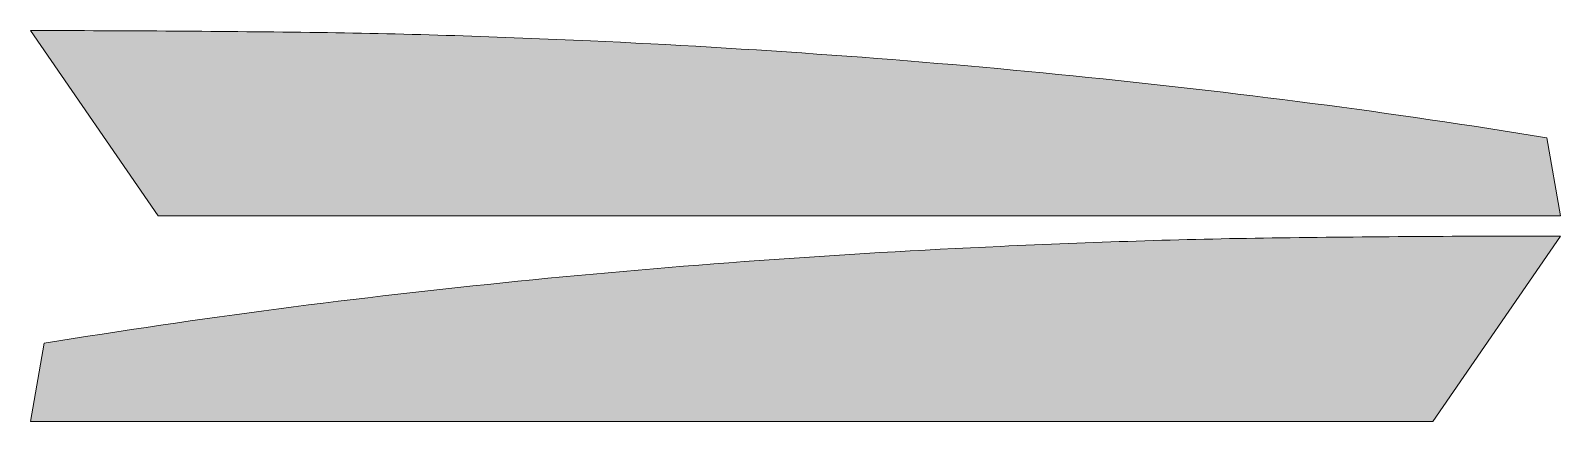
# Model space of a CAD drawing. Header units: inches. Extents: x 2.6 to 5.9, y -4.97 to -4.13.
import ezdxf

# ---------------------------------------------------------------- set-up
doc = ezdxf.new("R2010")
doc.units = ezdxf.units.IN
doc.header["$MEASUREMENT"] = 0
doc.layers.add('Grip Base Strip', color=7, linetype='Continuous')

msp = doc.modelspace()

# ---------------------------------------------------------------- hatches: boundary and pattern name
at = {"layer": 'Grip Base Strip'}
h = msp.add_hatch(color=7, dxfattribs=at)
h.dxf.hatch_style = 2
edge = h.paths.add_edge_path()
edge.add_spline(control_points=[(5.8694, -4.3624), (5.8694, -4.3624), (5.8989, -4.531), (5.8989, -4.531), (5.8989, -4.531), (2.8762, -4.531), (2.8762, -4.531), (2.8762, -4.531), (2.6011, -4.1309), (2.6011, -4.1309), (2.8083, -4.1309), (3.0154, -4.1323), (3.2226, -4.1351), (3.4178, -4.1377), (3.6132, -4.1443), (3.8082, -4.1532), (4.4996, -4.1847), (5.2044, -4.2529), (5.8694, -4.3624)], knot_values=[0, 0, 0, 0, 1, 1, 1, 2, 2, 2, 3, 3, 3, 4, 4, 4, 5, 5, 5, 6, 6, 6, 6], degree=3, periodic=1)
h = msp.add_hatch(color=7, dxfattribs=at)
h.dxf.hatch_style = 2
edge = h.paths.add_edge_path()
edge.add_spline(control_points=[(2.6306, -4.8057), (2.6306, -4.8057), (2.6011, -4.9743), (2.6011, -4.9743), (2.6011, -4.9743), (5.6238, -4.9743), (5.6238, -4.9743), (5.6238, -4.9743), (5.8989, -4.5742), (5.8989, -4.5742), (5.6917, -4.5742), (5.4846, -4.5756), (5.2774, -4.5784), (5.0822, -4.581), (4.8868, -4.5876), (4.6918, -4.5965), (4.0004, -4.628), (3.2956, -4.6962), (2.6306, -4.8057)], knot_values=[0, 0, 0, 0, 1, 1, 1, 2, 2, 2, 3, 3, 3, 4, 4, 4, 5, 5, 5, 6, 6, 6, 6], degree=3, periodic=1)

# ---------------------------------------------------------------- linework, layer by layer
at = {"layer": 'Grip Base Strip', "lineweight": 0}
for points in [[(5.8694, -4.3624), (5.8694, -4.3624), (5.8989, -4.531), (5.8989, -4.531), (5.8989, -4.531), (2.8762, -4.531), (2.8762, -4.531), (2.8762, -4.531), (2.6011, -4.1309), (2.6011, -4.1309), (2.8083, -4.1309), (3.0154, -4.1323), (3.2226, -4.1351), (3.4178, -4.1377), (3.6132, -4.1443), (3.8082, -4.1532), (4.4996, -4.1847), (5.2044, -4.2529), (5.8694, -4.3624)], [(2.6306, -4.8057), (2.6306, -4.8057), (2.6011, -4.9743), (2.6011, -4.9743), (2.6011, -4.9743), (5.6238, -4.9743), (5.6238, -4.9743), (5.6238, -4.9743), (5.8989, -4.5742), (5.8989, -4.5742), (5.6917, -4.5742), (5.4846, -4.5756), (5.2774, -4.5784), (5.0822, -4.581), (4.8868, -4.5876), (4.6918, -4.5965), (4.0004, -4.628), (3.2956, -4.6962), (2.6306, -4.8057)]]:
    msp.add_open_spline(points, degree=3, knots=[0, 0, 0, 0, 1, 1, 1, 2, 2, 2, 3, 3, 3, 4, 4, 4, 5, 5, 5, 6, 6, 6, 6], dxfattribs=at)

doc.saveas('drawing.dxf')
